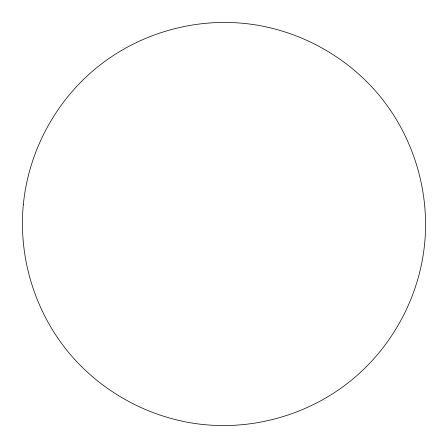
<?xml version="1.0" encoding="UTF-8"?>
<svg xmlns="http://www.w3.org/2000/svg" width="448" height="448" viewBox="0 0 448 448"><rect width="100%" height="100%" fill="white"/><g stroke="black" fill="none" stroke-linecap="round" stroke-linejoin="round"><path stroke-width="0.67" d="M23.369 204.238C18.2 256.866 34.625 311.007 68.163 351.893C101.718 392.762 151.614 419.429 204.238 424.631C256.866 429.8 311.007 413.375 351.893 379.837C392.762 346.282 419.429 296.386 424.631 243.762C429.8 191.134 413.375 136.993 379.837 96.107C346.282 55.238 296.386 28.571 243.762 23.369C191.134 18.2 136.993 34.625 96.107 68.163C55.238 101.718 28.571 151.614 23.369 204.238"/></g></svg>
